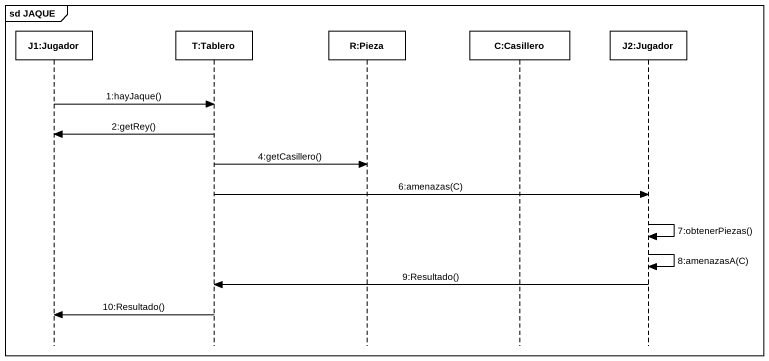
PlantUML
@startuml
mainframe sd JAQUE
hide footbox
participant "J1:Jugador" as J1_Jugador
participant "T:Tablero" as T_Tablero
participant "R:Pieza" as R_Pieza
participant "C:Casillero" as C_Casillero
participant "J2:Jugador" as J2_Jugador

J1_Jugador -> T_Tablero : 1:hayJaque()
T_Tablero -> J1_Jugador : 2:getRey()
T_Tablero -> R_Pieza : 4:getCasillero()
T_Tablero -> J2_Jugador : 6:amenazas(C)
J2_Jugador -> J2_Jugador : 7:obtenerPiezas()
J2_Jugador -> J2_Jugador : 8:amenazasA(C)
J2_Jugador -> T_Tablero : 9:Resultado()
T_Tablero -> J1_Jugador : 10:Resultado()
@enduml
